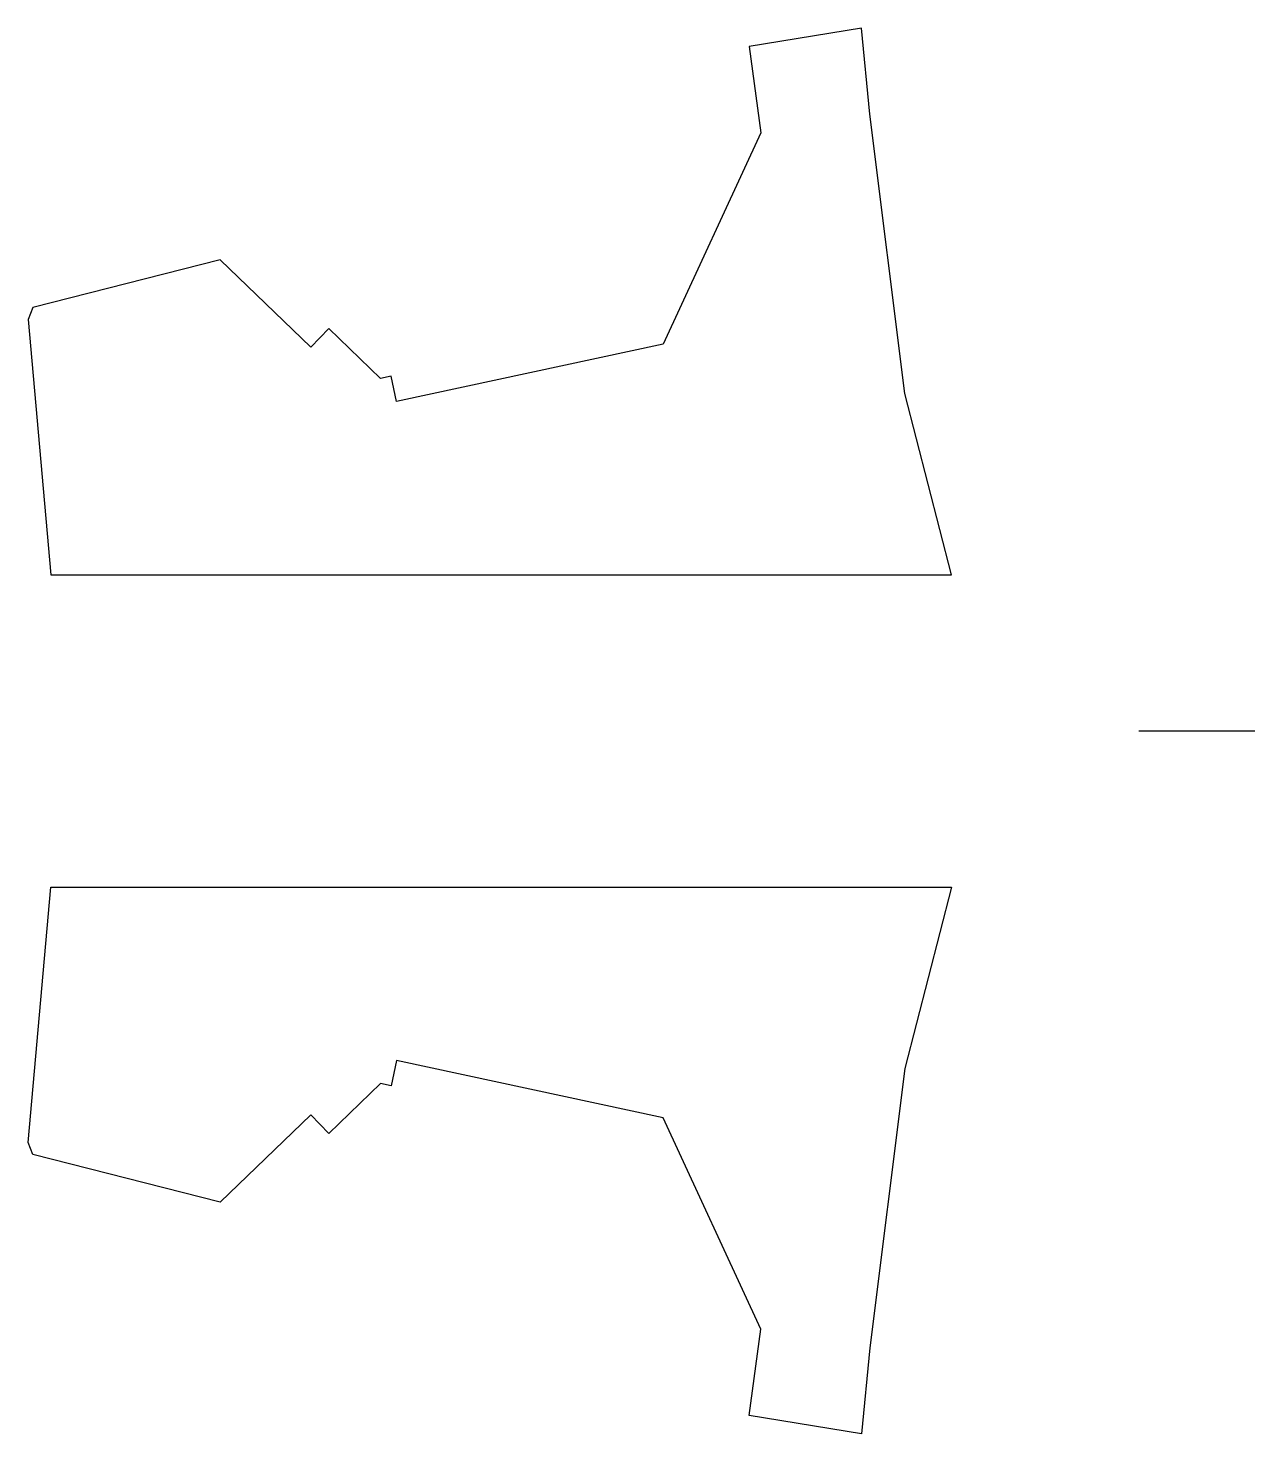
# Model space of a CAD drawing. Header units: millimetres. Extents: x -2834 to -10, y -618 to 2618.
import ezdxf

# ---------------------------------------------------------------- set-up
doc = ezdxf.new("R2010")
doc.units = ezdxf.units.MM
doc.layers.get('0').update_dxf_attribs({"linetype": 'CONTINUOUS'})

msp = doc.modelspace()

# ---------------------------------------------------------------- linework, layer by layer
msp.add_line((-9.5, 1000), (-276.8, 1000))
for points in [[(-2781.4, 1359.8), (-708.1, 1359.8), (-815.4, 1777.2), (-896.3, 2420.1), (-914.9, 2618.2), (-1173.5, 2576), (-1146.6, 2376.8), (-1372, 1890.5), (-1985.7, 1758.5), (-1998.3, 1817.2), (-2022.8, 1811.9), (-2141.4, 1926.5), (-2183.1, 1883.4), (-2391.5, 2084.7), (-2822.8, 1975.3), (-2833.9, 1947.4)], [(-2781.4, 640.2), (-708.1, 640.2), (-815.4, 222.8), (-896.3, -420.1), (-914.9, -618.2), (-1173.5, -576), (-1146.6, -376.8), (-1372, 109.5), (-1985.7, 241.5), (-1998.3, 182.8), (-2022.8, 188.1), (-2141.4, 73.5), (-2183.1, 116.6), (-2391.5, -84.7), (-2822.8, 24.7), (-2833.9, 52.6)]]:
    msp.add_lwpolyline(points, close=True)

doc.saveas('drawing.dxf')
